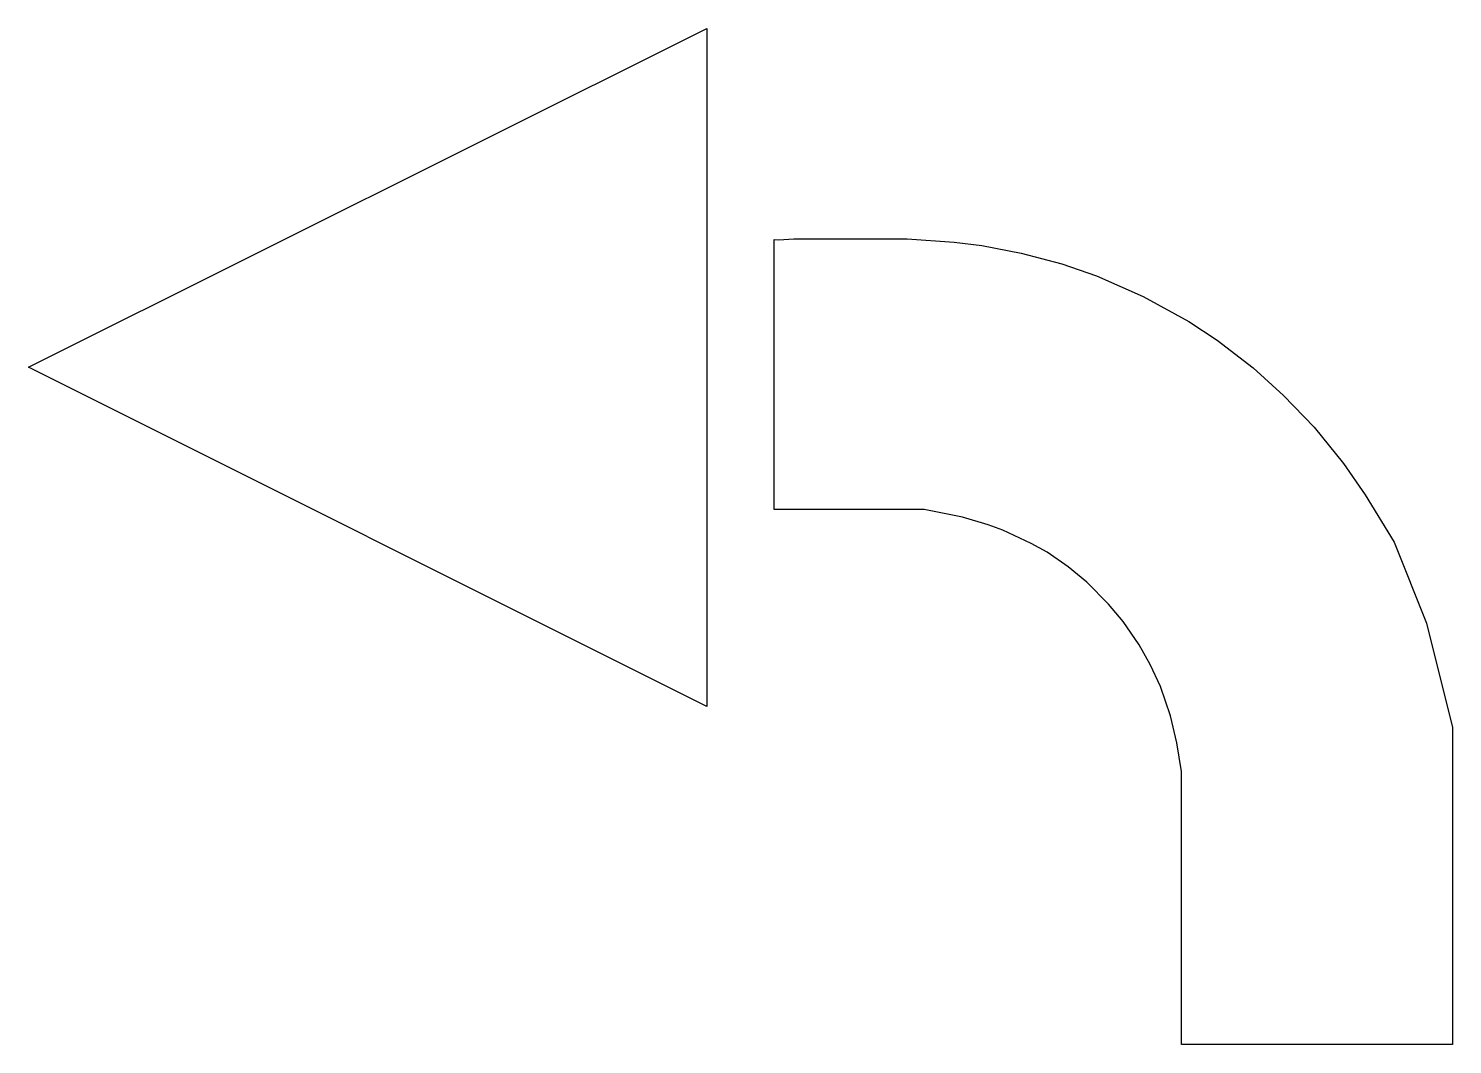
# Model space of a CAD drawing. Header units: inches. Extents: x 3 to 45.2, y 3 to 33.1.
import ezdxf

# ---------------------------------------------------------------- set-up
doc = ezdxf.new("R2010")
doc.units = ezdxf.units.IN
doc.header["$MEASUREMENT"] = 0
doc.layers.add('CUT', color=1, linetype='Continuous')

msp = doc.modelspace()

# ---------------------------------------------------------------- linework, layer by layer
at = {"layer": 'CUT'}
for points in [[(23.114, 33.132), (23.114, 13.025), (3, 23.088)], [(30.45, 26.797), (31.267, 26.694), (32.439, 26.472), (33.641, 26.151), (34.673, 25.795), (36.055, 25.183), (37.408, 24.438), (38.25, 23.885), (39.317, 23.067), (40.218, 22.249), (41.123, 21.312), (41.995, 20.235), (42.635, 19.299), (43.497, 17.897), (44.459, 15.493), (45.226, 12.4), (45.226, 3), (37.19, 3), (37.19, 11.101), (37.049, 11.949), (36.863, 12.748), (36.563, 13.619), (36.265, 14.267), (35.935, 14.852), (35.459, 15.543), (35.027, 16.058), (34.38, 16.716), (33.826, 17.165), (33.206, 17.598), (32.729, 17.862), (31.892, 18.253), (31.46, 18.414), (30.695, 18.637), (29.56, 18.867), (25.114, 18.867), (25.114, 26.875), (25.25, 26.864), (25.693, 26.894), (29.052, 26.891)]]:
    msp.add_lwpolyline(points, close=True, dxfattribs=at)

doc.saveas('drawing.dxf')
